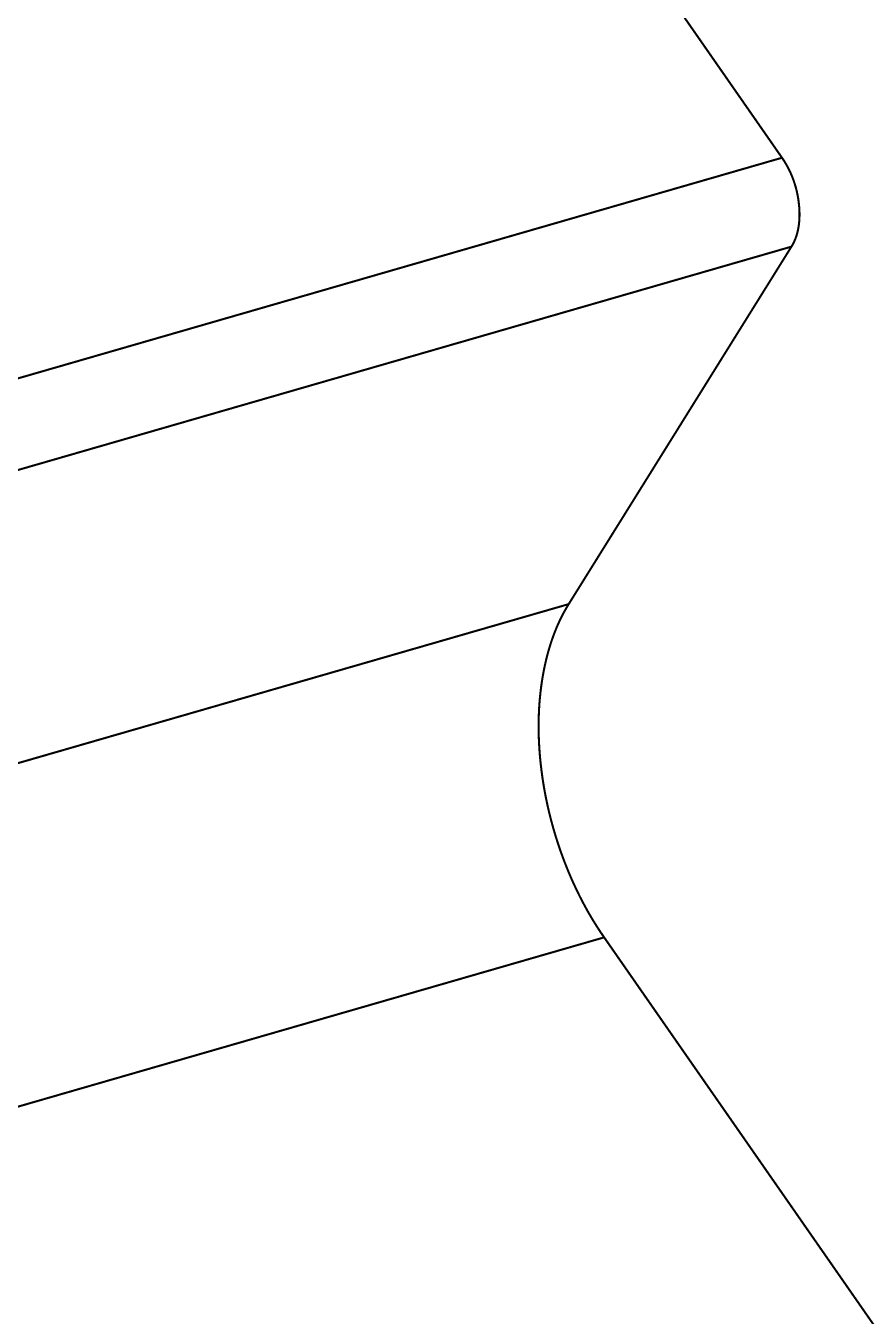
# Model space of a CAD drawing. Header units: millimetres. Extents: x 235 to 830, y 272 to 692.
# Drawn here: x 574.19 to 579.38, y 406.46 to 414.43 of the extents above; entities that cross this region are included whole.
import ezdxf

# ---------------------------------------------------------------- set-up
doc = ezdxf.new("R2010")
doc.units = ezdxf.units.MM
doc.layers.add('Mechanical1', color=6, linetype='Continuous')

msp = doc.modelspace()

# ---------------------------------------------------------------- linework, layer by layer
at = {"layer": 'Mechanical1', "const_width": 0.0127}
for points in [[(569.5144, 427.0431), (578.8555, 413.6108)], [(570.8133, 411.2874), (578.8555, 413.6108)], [(578.9606, 413.3189), (578.961, 413.3147)], [(578.961, 413.3147), (578.9613, 413.3106)], [(578.9613, 413.3106), (578.9616, 413.3071)], [(578.9616, 413.3071), (578.9619, 413.3035)], [(578.9619, 413.3035), (578.9622, 413.3)], [(578.9622, 413.3), (578.9624, 413.2964)], [(578.9624, 413.2964), (578.9626, 413.2929)], [(578.9626, 413.2929), (578.9628, 413.2893)], [(578.9628, 413.2893), (578.963, 413.2858)], [(578.963, 413.2858), (578.9631, 413.2822)], [(578.9631, 413.2822), (578.9632, 413.2787)], [(578.9632, 413.2787), (578.9633, 413.2751)], [(578.9633, 413.2751), (578.9634, 413.2716)], [(578.9634, 413.2716), (578.9635, 413.268)], [(578.9635, 413.268), (578.9635, 413.2645)], [(578.9635, 413.2645), (578.9635, 413.2609)], [(578.9635, 413.2574), (578.9635, 413.2609)], [(578.9567, 413.1785), (578.9572, 413.1813)], [(578.9572, 413.1813), (578.9577, 413.1842)], [(578.9577, 413.1842), (578.9582, 413.1871)], [(578.9582, 413.1871), (578.9586, 413.19)], [(578.9586, 413.19), (578.959, 413.1929)], [(578.959, 413.1929), (578.9594, 413.1957)], [(578.9594, 413.1957), (578.9598, 413.1986)], [(578.9598, 413.1986), (578.9601, 413.2015)], [(578.9601, 413.2015), (578.9605, 413.2045)], [(578.9605, 413.2045), (578.9608, 413.2074)], [(578.9608, 413.2074), (578.9611, 413.2103)], [(578.9611, 413.2103), (578.9614, 413.2132)], [(578.9614, 413.2132), (578.9616, 413.2161)], [(578.9616, 413.2161), (578.9619, 413.2191)], [(578.9619, 413.2191), (578.9621, 413.222)], [(578.9621, 413.222), (578.9623, 413.2249)], [(578.9623, 413.2249), (578.9625, 413.2279)], [(578.9625, 413.2279), (578.9627, 413.2308)], [(578.9627, 413.2308), (578.9629, 413.2337)], [(578.9629, 413.2337), (578.963, 413.2367)], [(578.963, 413.2367), (578.9631, 413.2396)], [(578.9631, 413.2396), (578.9632, 413.2426)], [(578.9632, 413.2426), (578.9633, 413.2455)], [(578.9634, 413.2485), (578.9634, 413.2514)], [(578.9633, 413.2455), (578.9634, 413.2485)], [(578.9635, 413.2544), (578.9635, 413.2574)], [(578.9634, 413.2514), (578.9635, 413.2544)], [(578.9334, 413.0993), (578.9348, 413.1024)], [(578.9348, 413.1024), (578.9361, 413.1056)], [(578.9361, 413.1056), (578.9373, 413.1087)], [(578.9373, 413.1087), (578.9386, 413.1119)], [(578.9386, 413.1119), (578.9398, 413.1151)], [(578.9398, 413.1151), (578.941, 413.1184)], [(578.941, 413.1184), (578.9421, 413.1216)], [(578.9421, 413.1216), (578.9432, 413.1248)], [(578.9432, 413.1248), (578.9443, 413.1281)], [(578.9443, 413.1281), (578.9452, 413.1308)], [(578.9452, 413.1308), (578.946, 413.1336)], [(578.946, 413.1336), (578.9469, 413.1363)], [(578.9469, 413.1363), (578.9477, 413.1391)], [(578.9477, 413.1391), (578.9485, 413.1418)], [(578.9485, 413.1418), (578.9492, 413.1446)], [(578.9492, 413.1446), (578.95, 413.1474)], [(578.95, 413.1474), (578.9507, 413.1502)], [(578.9507, 413.1502), (578.9514, 413.153)], [(578.9514, 413.153), (578.9521, 413.1558)], [(578.9521, 413.1558), (578.9527, 413.1586)], [(578.9527, 413.1586), (578.9534, 413.1614)], [(578.9534, 413.1614), (578.954, 413.1642)], [(578.954, 413.1642), (578.9546, 413.1671)], [(578.9546, 413.1671), (578.9551, 413.1699)], [(578.9551, 413.1699), (578.9557, 413.1728)], [(578.9557, 413.1728), (578.9562, 413.1756)], [(578.9562, 413.1756), (578.9567, 413.1785)], [(570.8716, 410.7385), (578.9138, 413.0619)], [(577.5389, 410.8543), (578.9138, 413.0619)], [(578.9138, 413.0619), (578.9159, 413.0653)], [(578.9185, 413.0698), (578.9208, 413.0737)], [(578.9208, 413.0737), (578.923, 413.0777)], [(578.923, 413.0777), (578.9251, 413.0818)], [(578.9251, 413.0818), (578.9269, 413.0853)], [(578.9269, 413.0853), (578.9287, 413.0889)], [(578.9287, 413.0889), (578.9304, 413.0925)], [(578.9304, 413.0925), (578.932, 413.0961)], [(578.932, 413.0961), (578.9334, 413.0993)], [(569.4967, 408.5309), (577.5389, 410.8543)], [(577.5004, 410.7866), (577.5055, 410.7962)], [(577.5055, 410.7962), (577.5106, 410.8057)], [(577.5106, 410.8057), (577.5158, 410.8152)], [(577.5158, 410.8152), (577.5212, 410.8246)], [(577.5212, 410.8246), (577.5266, 410.834)], [(577.5266, 410.834), (577.5321, 410.8433)], [(577.5321, 410.8433), (577.5389, 410.8543)], [(577.4629, 410.706), (577.4663, 410.714)], [(577.4663, 410.714), (577.4697, 410.722)], [(577.4697, 410.722), (577.4732, 410.7299)], [(577.4732, 410.7299), (577.4768, 410.7378)], [(577.4768, 410.7378), (577.4804, 410.7457)], [(577.4804, 410.7457), (577.4841, 410.7536)], [(577.4841, 410.7536), (577.4878, 410.7614)], [(577.4878, 410.7614), (577.4916, 410.7692)], [(577.4916, 410.7692), (577.4955, 410.7769)], [(577.4955, 410.7769), (577.5004, 410.7866)], [(577.4323, 410.6244), (577.4351, 410.6327)], [(577.4351, 410.6327), (577.438, 410.6409)], [(577.438, 410.6409), (577.4409, 410.6492)], [(577.4409, 410.6492), (577.4439, 410.6573)], [(577.4439, 410.6573), (577.4469, 410.6655)], [(577.4469, 410.6655), (577.45, 410.6737)], [(577.45, 410.6737), (577.4531, 410.6818)], [(577.4531, 410.6818), (577.4563, 410.6899)], [(577.4563, 410.6899), (577.4596, 410.6979)], [(577.4596, 410.6979), (577.4629, 410.706)], [(577.4096, 410.5492), (577.4119, 410.5576)], [(577.4119, 410.5576), (577.4143, 410.566)], [(577.4143, 410.566), (577.4167, 410.5744)], [(577.4167, 410.5744), (577.4192, 410.5828)], [(577.4192, 410.5828), (577.4217, 410.5912)], [(577.4217, 410.5912), (577.4243, 410.5995)], [(577.4243, 410.5995), (577.4269, 410.6078)], [(577.4269, 410.6078), (577.4296, 410.6161)], [(577.4296, 410.6161), (577.4323, 410.6244)], [(577.3893, 410.4641), (577.3911, 410.4727)], [(577.3911, 410.4727), (577.393, 410.4812)], [(577.393, 410.4812), (577.3949, 410.4898)], [(577.3949, 410.4898), (577.3968, 410.4983)], [(577.3968, 410.4983), (577.3988, 410.5068)], [(577.3988, 410.5068), (577.4009, 410.5153)], [(577.4009, 410.5153), (577.403, 410.5238)], [(577.403, 410.5238), (577.4051, 410.5323)], [(577.4051, 410.5323), (577.4073, 410.5407)], [(577.4073, 410.5407), (577.4096, 410.5492)], [(577.3751, 410.3868), (577.3787, 410.4084)], [(577.3787, 410.4084), (577.381, 410.4212)], [(577.381, 410.4212), (577.3825, 410.4298)], [(577.3825, 410.4298), (577.3841, 410.4384)], [(577.3841, 410.4384), (577.3858, 410.447)], [(577.3858, 410.447), (577.3875, 410.4556)], [(577.3875, 410.4556), (577.3893, 410.4641)], [(577.3644, 410.307), (577.3666, 410.3265)], [(577.3666, 410.3265), (577.3691, 410.3459)], [(577.3691, 410.3459), (577.3718, 410.3653)], [(577.3718, 410.3653), (577.3751, 410.3868)], [(577.3566, 410.2161), (577.3577, 410.2335)], [(577.3577, 410.2335), (577.359, 410.2508)], [(577.359, 410.2508), (577.3605, 410.2681)], [(577.3605, 410.2681), (577.3623, 410.2876)], [(577.3623, 410.2876), (577.3644, 410.307)], [(577.3537, 410.1468), (577.3542, 410.1641)], [(577.3542, 410.1641), (577.3548, 410.1815)], [(577.3548, 410.1815), (577.3556, 410.1988)], [(577.3556, 410.1988), (577.3566, 410.2161)], [(577.3532, 410.1121), (577.3534, 410.1294)], [(577.3532, 410.0969), (577.3532, 410.0817)], [(577.3532, 410.0817), (577.3534, 410.0665)], [(577.3534, 410.1294), (577.3537, 410.1468)], [(577.3534, 410.0665), (577.3538, 410.0513)], [(577.3538, 410.0513), (577.3542, 410.0362)], [(577.3542, 410.0362), (577.3547, 410.021)], [(577.3547, 410.021), (577.3554, 410.0058)], [(577.3554, 410.0058), (577.3561, 409.9907)], [(577.3561, 409.9907), (577.357, 409.9755)], [(577.357, 409.9755), (577.3579, 409.9604)], [(577.3579, 409.9604), (577.359, 409.9452)], [(577.359, 409.9452), (577.3602, 409.9301)], [(577.3602, 409.9301), (577.3614, 409.9149)], [(577.3614, 409.9149), (577.3628, 409.8998)], [(577.3628, 409.8998), (577.3643, 409.8847)], [(577.3643, 409.8847), (577.3659, 409.8696)], [(577.5133, 409.262), (577.5244, 409.2336)], [(577.5244, 409.2336), (577.5358, 409.2054)], [(577.5358, 409.2054), (577.5476, 409.1774)], [(577.5476, 409.1774), (577.5589, 409.1515)], [(577.5589, 409.1515), (577.5705, 409.1258)], [(577.5705, 409.1258), (577.5825, 409.1002)], [(577.5825, 409.1002), (577.5938, 409.0767)], [(577.5938, 409.0767), (577.6053, 409.0533)], [(577.6053, 409.0533), (577.6171, 409.0301)], [(577.6171, 409.0301), (577.6292, 409.007)], [(577.6292, 409.007), (577.6416, 408.9841)], [(577.6416, 408.9841), (577.6542, 408.9613)], [(577.6542, 408.9613), (577.6671, 408.9387)], [(577.6671, 408.9387), (577.6803, 408.9163)], [(577.6803, 408.9163), (577.6937, 408.8941)], [(577.6937, 408.8941), (577.7075, 408.872)], [(577.7075, 408.872), (577.7215, 408.8501)], [(577.7215, 408.8501), (577.7357, 408.8284)], [(577.7357, 408.8284), (577.7503, 408.8068)], [(577.7503, 408.8068), (577.7577, 408.7962)], [(569.7155, 406.4727), (577.7577, 408.7962)], [(577.7577, 408.7962), (598.3397, 379.1994)]]:
    msp.add_lwpolyline(points, dxfattribs=at)
at = {"layer": 'Mechanical1', "const_width": 0.00635}
for points in [[(578.8523, 413.6108, 1), (578.8587, 413.6108, 1)], [(578.8523, 413.6108, 1), (578.8587, 413.6108, 1)], [(578.8523, 413.6108, 1), (578.8587, 413.6108, 1)], [(578.8668, 413.5889, 1), (578.8732, 413.5889, 1)], [(578.8668, 413.5889, 1), (578.8732, 413.5889, 1)], [(578.8789, 413.5688, 1), (578.8853, 413.5688, 1)], [(578.8789, 413.5688, 1), (578.8853, 413.5688, 1)], [(578.8894, 413.5498, 1), (578.8957, 413.5498, 1)], [(578.8894, 413.5498, 1), (578.8957, 413.5498, 1)], [(578.8986, 413.5314, 1), (578.905, 413.5314, 1)], [(578.8986, 413.5314, 1), (578.905, 413.5314, 1)], [(578.9068, 413.5137, 1), (578.9132, 413.5137, 1)], [(578.9068, 413.5137, 1), (578.9132, 413.5137, 1)], [(578.9142, 413.4963, 1), (578.9205, 413.4963, 1)], [(578.9142, 413.4963, 1), (578.9205, 413.4963, 1)], [(578.9211, 413.4786, 1), (578.9274, 413.4786, 1)], [(578.9211, 413.4786, 1), (578.9274, 413.4786, 1)], [(578.9272, 413.4612, 1), (578.9335, 413.4612, 1)], [(578.9272, 413.4612, 1), (578.9335, 413.4612, 1)], [(578.9328, 413.4436, 1), (578.9392, 413.4436, 1)], [(578.9328, 413.4436, 1), (578.9392, 413.4436, 1)], [(578.9379, 413.4258, 1), (578.9443, 413.4258, 1)], [(578.9379, 413.4258, 1), (578.9443, 413.4258, 1)], [(578.9425, 413.4078, 1), (578.9489, 413.4078, 1)], [(578.9425, 413.4078, 1), (578.9489, 413.4078, 1)], [(578.9467, 413.389, 1), (578.9531, 413.389, 1)], [(578.9467, 413.389, 1), (578.9531, 413.389, 1)], [(578.9504, 413.3701, 1), (578.9567, 413.3701, 1)], [(578.9504, 413.3701, 1), (578.9567, 413.3701, 1)], [(578.9535, 413.351, 1), (578.9598, 413.351, 1)], [(578.9535, 413.351, 1), (578.9598, 413.351, 1)], [(578.9561, 413.3312, 1), (578.9624, 413.3312, 1)], [(578.9561, 413.3312, 1), (578.9624, 413.3312, 1)], [(578.9574, 413.3189, 1), (578.9638, 413.3189, 1)], [(578.9574, 413.3189, 1), (578.9638, 413.3189, 1)], [(578.9578, 413.3147, 1), (578.9642, 413.3147, 1)], [(578.9578, 413.3147, 1), (578.9642, 413.3147, 1)], [(578.9582, 413.3106, 1), (578.9645, 413.3106, 1)], [(578.9582, 413.3106, 1), (578.9645, 413.3106, 1)], [(578.9585, 413.3071, 1), (578.9648, 413.3071, 1)], [(578.9585, 413.3071, 1), (578.9648, 413.3071, 1)], [(578.9587, 413.3035, 1), (578.9651, 413.3035, 1)], [(578.9587, 413.3035, 1), (578.9651, 413.3035, 1)], [(578.959, 413.3, 1), (578.9653, 413.3, 1)], [(578.959, 413.3, 1), (578.9653, 413.3, 1)], [(578.9592, 413.2964, 1), (578.9656, 413.2964, 1)], [(578.9592, 413.2964, 1), (578.9656, 413.2964, 1)], [(578.9594, 413.2929, 1), (578.9658, 413.2929, 1)], [(578.9594, 413.2929, 1), (578.9658, 413.2929, 1)], [(578.9596, 413.2893, 1), (578.966, 413.2893, 1)], [(578.9596, 413.2893, 1), (578.966, 413.2893, 1)], [(578.9598, 413.2858, 1), (578.9661, 413.2858, 1)], [(578.9598, 413.2858, 1), (578.9661, 413.2858, 1)], [(578.9599, 413.2822, 1), (578.9663, 413.2822, 1)], [(578.9599, 413.2822, 1), (578.9663, 413.2822, 1)], [(578.9601, 413.2787, 1), (578.9664, 413.2787, 1)], [(578.9601, 413.2787, 1), (578.9664, 413.2787, 1)], [(578.9602, 413.2751, 1), (578.9665, 413.2751, 1)], [(578.9602, 413.2751, 1), (578.9665, 413.2751, 1)], [(578.9602, 413.2716, 1), (578.9666, 413.2716, 1)], [(578.9602, 413.2716, 1), (578.9666, 413.2716, 1)], [(578.9603, 413.268, 1), (578.9666, 413.268, 1)], [(578.9603, 413.268, 1), (578.9666, 413.268, 1)], [(578.9603, 413.2645, 1), (578.9667, 413.2645, 1)], [(578.9603, 413.2645, 1), (578.9667, 413.2645, 1)], [(578.9603, 413.2609, 1), (578.9667, 413.2609, 1)], [(578.9603, 413.2609, 1), (578.9667, 413.2609, 1)], [(578.9541, 413.1813, 1), (578.9604, 413.1813, 1)], [(578.9541, 413.1813, 1), (578.9604, 413.1813, 1)], [(578.9545, 413.1842, 1), (578.9609, 413.1842, 1)], [(578.9545, 413.1842, 1), (578.9609, 413.1842, 1)], [(578.955, 413.1871, 1), (578.9613, 413.1871, 1)], [(578.955, 413.1871, 1), (578.9613, 413.1871, 1)], [(578.9554, 413.19, 1), (578.9618, 413.19, 1)], [(578.9554, 413.19, 1), (578.9618, 413.19, 1)], [(578.9558, 413.1929, 1), (578.9622, 413.1929, 1)], [(578.9558, 413.1929, 1), (578.9622, 413.1929, 1)], [(578.9562, 413.1957, 1), (578.9626, 413.1957, 1)], [(578.9562, 413.1957, 1), (578.9626, 413.1957, 1)], [(578.9566, 413.1986, 1), (578.963, 413.1986, 1)], [(578.9566, 413.1986, 1), (578.963, 413.1986, 1)], [(578.957, 413.2015, 1), (578.9633, 413.2015, 1)], [(578.957, 413.2015, 1), (578.9633, 413.2015, 1)], [(578.9573, 413.2045, 1), (578.9637, 413.2045, 1)], [(578.9573, 413.2045, 1), (578.9637, 413.2045, 1)], [(578.9576, 413.2074, 1), (578.964, 413.2074, 1)], [(578.9576, 413.2074, 1), (578.964, 413.2074, 1)], [(578.9579, 413.2103, 1), (578.9643, 413.2103, 1)], [(578.9579, 413.2103, 1), (578.9643, 413.2103, 1)], [(578.9582, 413.2132, 1), (578.9646, 413.2132, 1)], [(578.9582, 413.2132, 1), (578.9646, 413.2132, 1)], [(578.9585, 413.2161, 1), (578.9648, 413.2161, 1)], [(578.9585, 413.2161, 1), (578.9648, 413.2161, 1)], [(578.9587, 413.2191, 1), (578.9651, 413.2191, 1)], [(578.9587, 413.2191, 1), (578.9651, 413.2191, 1)], [(578.9589, 413.222, 1), (578.9653, 413.222, 1)], [(578.9589, 413.222, 1), (578.9653, 413.222, 1)], [(578.9592, 413.2249, 1), (578.9655, 413.2249, 1)], [(578.9592, 413.2249, 1), (578.9655, 413.2249, 1)], [(578.9594, 413.2279, 1), (578.9657, 413.2279, 1)], [(578.9594, 413.2279, 1), (578.9657, 413.2279, 1)], [(578.9595, 413.2308, 1), (578.9659, 413.2308, 1)], [(578.9595, 413.2308, 1), (578.9659, 413.2308, 1)], [(578.9597, 413.2337, 1), (578.966, 413.2337, 1)], [(578.9597, 413.2337, 1), (578.966, 413.2337, 1)], [(578.9598, 413.2367, 1), (578.9662, 413.2367, 1)], [(578.9598, 413.2367, 1), (578.9662, 413.2367, 1)], [(578.9599, 413.2396, 1), (578.9663, 413.2396, 1)], [(578.9599, 413.2396, 1), (578.9663, 413.2396, 1)], [(578.9601, 413.2426, 1), (578.9664, 413.2426, 1)], [(578.9601, 413.2426, 1), (578.9664, 413.2426, 1)], [(578.9602, 413.2485, 1), (578.9666, 413.2485, 1)], [(578.9602, 413.2485, 1), (578.9666, 413.2485, 1)], [(578.9601, 413.2455, 1), (578.9665, 413.2455, 1)], [(578.9601, 413.2455, 1), (578.9665, 413.2455, 1)], [(578.9603, 413.2544, 1), (578.9667, 413.2544, 1)], [(578.9603, 413.2544, 1), (578.9667, 413.2544, 1)], [(578.9603, 413.2514, 1), (578.9666, 413.2514, 1)], [(578.9603, 413.2514, 1), (578.9666, 413.2514, 1)], [(578.9603, 413.2574, 1), (578.9667, 413.2574, 1)], [(578.9603, 413.2574, 1), (578.9667, 413.2574, 1)], [(578.9316, 413.1024, 1), (578.9379, 413.1024, 1)], [(578.9316, 413.1024, 1), (578.9379, 413.1024, 1)], [(578.9329, 413.1056, 1), (578.9392, 413.1056, 1)], [(578.9329, 413.1056, 1), (578.9392, 413.1056, 1)], [(578.9342, 413.1087, 1), (578.9405, 413.1087, 1)], [(578.9342, 413.1087, 1), (578.9405, 413.1087, 1)], [(578.9354, 413.1119, 1), (578.9418, 413.1119, 1)], [(578.9354, 413.1119, 1), (578.9418, 413.1119, 1)], [(578.9366, 413.1151, 1), (578.943, 413.1151, 1)], [(578.9366, 413.1151, 1), (578.943, 413.1151, 1)], [(578.9378, 413.1184, 1), (578.9442, 413.1184, 1)], [(578.9378, 413.1184, 1), (578.9442, 413.1184, 1)], [(578.9389, 413.1216, 1), (578.9453, 413.1216, 1)], [(578.9389, 413.1216, 1), (578.9453, 413.1216, 1)], [(578.9401, 413.1248, 1), (578.9464, 413.1248, 1)], [(578.9401, 413.1248, 1), (578.9464, 413.1248, 1)], [(578.9411, 413.1281, 1), (578.9475, 413.1281, 1)], [(578.9411, 413.1281, 1), (578.9475, 413.1281, 1)], [(578.942, 413.1308, 1), (578.9484, 413.1308, 1)], [(578.942, 413.1308, 1), (578.9484, 413.1308, 1)], [(578.9429, 413.1336, 1), (578.9492, 413.1336, 1)], [(578.9429, 413.1336, 1), (578.9492, 413.1336, 1)], [(578.9437, 413.1363, 1), (578.95, 413.1363, 1)], [(578.9437, 413.1363, 1), (578.95, 413.1363, 1)], [(578.9445, 413.1391, 1), (578.9509, 413.1391, 1)], [(578.9445, 413.1391, 1), (578.9509, 413.1391, 1)], [(578.9453, 413.1418, 1), (578.9516, 413.1418, 1)], [(578.9453, 413.1418, 1), (578.9516, 413.1418, 1)], [(578.9461, 413.1446, 1), (578.9524, 413.1446, 1)], [(578.9461, 413.1446, 1), (578.9524, 413.1446, 1)], [(578.9468, 413.1474, 1), (578.9531, 413.1474, 1)], [(578.9468, 413.1474, 1), (578.9531, 413.1474, 1)], [(578.9475, 413.1502, 1), (578.9539, 413.1502, 1)], [(578.9475, 413.1502, 1), (578.9539, 413.1502, 1)], [(578.9482, 413.153, 1), (578.9546, 413.153, 1)], [(578.9482, 413.153, 1), (578.9546, 413.153, 1)], [(578.9489, 413.1558, 1), (578.9552, 413.1558, 1)], [(578.9489, 413.1558, 1), (578.9552, 413.1558, 1)], [(578.9495, 413.1586, 1), (578.9559, 413.1586, 1)], [(578.9495, 413.1586, 1), (578.9559, 413.1586, 1)], [(578.9502, 413.1614, 1), (578.9565, 413.1614, 1)], [(578.9502, 413.1614, 1), (578.9565, 413.1614, 1)], [(578.9508, 413.1642, 1), (578.9571, 413.1642, 1)], [(578.9508, 413.1642, 1), (578.9571, 413.1642, 1)], [(578.9514, 413.1671, 1), (578.9577, 413.1671, 1)], [(578.9514, 413.1671, 1), (578.9577, 413.1671, 1)], [(578.952, 413.1699, 1), (578.9583, 413.1699, 1)], [(578.952, 413.1699, 1), (578.9583, 413.1699, 1)], [(578.9525, 413.1728, 1), (578.9589, 413.1728, 1)], [(578.9525, 413.1728, 1), (578.9589, 413.1728, 1)], [(578.9531, 413.1756, 1), (578.9594, 413.1756, 1)], [(578.9531, 413.1756, 1), (578.9594, 413.1756, 1)], [(578.9536, 413.1785, 1), (578.9599, 413.1785, 1)], [(578.9536, 413.1785, 1), (578.9599, 413.1785, 1)], [(578.9107, 413.0619, 1), (578.917, 413.0619, 1)], [(578.9107, 413.0619, 1), (578.917, 413.0619, 1)], [(578.9107, 413.0619, 1), (578.917, 413.0619, 1)], [(578.9128, 413.0653, 1), (578.9191, 413.0653, 1)], [(578.9128, 413.0653, 1), (578.9191, 413.0653, 1)], [(578.9154, 413.0698, 1), (578.9217, 413.0698, 1)], [(578.9154, 413.0698, 1), (578.9217, 413.0698, 1)], [(578.9176, 413.0737, 1), (578.924, 413.0737, 1)], [(578.9176, 413.0737, 1), (578.924, 413.0737, 1)], [(578.9198, 413.0777, 1), (578.9262, 413.0777, 1)], [(578.9198, 413.0777, 1), (578.9262, 413.0777, 1)], [(578.9219, 413.0818, 1), (578.9283, 413.0818, 1)], [(578.9219, 413.0818, 1), (578.9283, 413.0818, 1)], [(578.9237, 413.0853, 1), (578.9301, 413.0853, 1)], [(578.9237, 413.0853, 1), (578.9301, 413.0853, 1)], [(578.9255, 413.0889, 1), (578.9318, 413.0889, 1)], [(578.9255, 413.0889, 1), (578.9318, 413.0889, 1)], [(578.9272, 413.0925, 1), (578.9335, 413.0925, 1)], [(578.9272, 413.0925, 1), (578.9335, 413.0925, 1)], [(578.9288, 413.0961, 1), (578.9352, 413.0961, 1)], [(578.9288, 413.0961, 1), (578.9352, 413.0961, 1)], [(578.9302, 413.0993, 1), (578.9366, 413.0993, 1)], [(578.9302, 413.0993, 1), (578.9366, 413.0993, 1)], [(577.5023, 410.7962, 1), (577.5086, 410.7962, 1)], [(577.5023, 410.7962, 1), (577.5086, 410.7962, 1)], [(577.5074, 410.8057, 1), (577.5138, 410.8057, 1)], [(577.5074, 410.8057, 1), (577.5138, 410.8057, 1)], [(577.5127, 410.8152, 1), (577.519, 410.8152, 1)], [(577.5127, 410.8152, 1), (577.519, 410.8152, 1)], [(577.518, 410.8246, 1), (577.5243, 410.8246, 1)], [(577.518, 410.8246, 1), (577.5243, 410.8246, 1)], [(577.5234, 410.834, 1), (577.5298, 410.834, 1)], [(577.5234, 410.834, 1), (577.5298, 410.834, 1)], [(577.529, 410.8433, 1), (577.5353, 410.8433, 1)], [(577.529, 410.8433, 1), (577.5353, 410.8433, 1)], [(577.5358, 410.8543, 1), (577.5421, 410.8543, 1)], [(577.5358, 410.8543, 1), (577.5421, 410.8543, 1)], [(577.5358, 410.8543, 1), (577.5421, 410.8543, 1)], [(577.4631, 410.714, 1), (577.4695, 410.714, 1)], [(577.4631, 410.714, 1), (577.4695, 410.714, 1)], [(577.4665, 410.722, 1), (577.4729, 410.722, 1)], [(577.4665, 410.722, 1), (577.4729, 410.722, 1)], [(577.47, 410.7299, 1), (577.4764, 410.7299, 1)], [(577.47, 410.7299, 1), (577.4764, 410.7299, 1)], [(577.4736, 410.7378, 1), (577.48, 410.7378, 1)], [(577.4736, 410.7378, 1), (577.48, 410.7378, 1)], [(577.4772, 410.7457, 1), (577.4836, 410.7457, 1)], [(577.4772, 410.7457, 1), (577.4836, 410.7457, 1)], [(577.4809, 410.7536, 1), (577.4873, 410.7536, 1)], [(577.4809, 410.7536, 1), (577.4873, 410.7536, 1)], [(577.4847, 410.7614, 1), (577.491, 410.7614, 1)], [(577.4847, 410.7614, 1), (577.491, 410.7614, 1)], [(577.4885, 410.7692, 1), (577.4948, 410.7692, 1)], [(577.4885, 410.7692, 1), (577.4948, 410.7692, 1)], [(577.4923, 410.7769, 1), (577.4987, 410.7769, 1)], [(577.4923, 410.7769, 1), (577.4987, 410.7769, 1)], [(577.4973, 410.7866, 1), (577.5036, 410.7866, 1)], [(577.4973, 410.7866, 1), (577.5036, 410.7866, 1)], [(577.432, 410.6327, 1), (577.4383, 410.6327, 1)], [(577.432, 410.6327, 1), (577.4383, 410.6327, 1)], [(577.4348, 410.6409, 1), (577.4412, 410.6409, 1)], [(577.4348, 410.6409, 1), (577.4412, 410.6409, 1)], [(577.4377, 410.6492, 1), (577.4441, 410.6492, 1)], [(577.4377, 410.6492, 1), (577.4441, 410.6492, 1)], [(577.4407, 410.6573, 1), (577.447, 410.6573, 1)], [(577.4407, 410.6573, 1), (577.447, 410.6573, 1)], [(577.4437, 410.6655, 1), (577.4501, 410.6655, 1)], [(577.4437, 410.6655, 1), (577.4501, 410.6655, 1)], [(577.4468, 410.6737, 1), (577.4532, 410.6737, 1)], [(577.4468, 410.6737, 1), (577.4532, 410.6737, 1)], [(577.4499, 410.6818, 1), (577.4563, 410.6818, 1)], [(577.4499, 410.6818, 1), (577.4563, 410.6818, 1)], [(577.4531, 410.6899, 1), (577.4595, 410.6899, 1)], [(577.4531, 410.6899, 1), (577.4595, 410.6899, 1)], [(577.4564, 410.6979, 1), (577.4628, 410.6979, 1)], [(577.4564, 410.6979, 1), (577.4628, 410.6979, 1)], [(577.4597, 410.706, 1), (577.4661, 410.706, 1)], [(577.4597, 410.706, 1), (577.4661, 410.706, 1)], [(577.4087, 410.5576, 1), (577.4151, 410.5576, 1)], [(577.4087, 410.5576, 1), (577.4151, 410.5576, 1)], [(577.4111, 410.566, 1), (577.4175, 410.566, 1)], [(577.4111, 410.566, 1), (577.4175, 410.566, 1)], [(577.4135, 410.5744, 1), (577.4199, 410.5744, 1)], [(577.4135, 410.5744, 1), (577.4199, 410.5744, 1)], [(577.416, 410.5828, 1), (577.4223, 410.5828, 1)], [(577.416, 410.5828, 1), (577.4223, 410.5828, 1)], [(577.4185, 410.5912, 1), (577.4249, 410.5912, 1)], [(577.4185, 410.5912, 1), (577.4249, 410.5912, 1)], [(577.4211, 410.5995, 1), (577.4274, 410.5995, 1)], [(577.4211, 410.5995, 1), (577.4274, 410.5995, 1)], [(577.4237, 410.6078, 1), (577.4301, 410.6078, 1)], [(577.4237, 410.6078, 1), (577.4301, 410.6078, 1)], [(577.4264, 410.6161, 1), (577.4328, 410.6161, 1)], [(577.4264, 410.6161, 1), (577.4328, 410.6161, 1)], [(577.4292, 410.6244, 1), (577.4355, 410.6244, 1)], [(577.4292, 410.6244, 1), (577.4355, 410.6244, 1)], [(577.3879, 410.4727, 1), (577.3943, 410.4727, 1)], [(577.3879, 410.4727, 1), (577.3943, 410.4727, 1)], [(577.3898, 410.4812, 1), (577.3961, 410.4812, 1)], [(577.3898, 410.4812, 1), (577.3961, 410.4812, 1)], [(577.3917, 410.4898, 1), (577.398, 410.4898, 1)], [(577.3917, 410.4898, 1), (577.398, 410.4898, 1)], [(577.3936, 410.4983, 1), (577.4, 410.4983, 1)], [(577.3936, 410.4983, 1), (577.4, 410.4983, 1)], [(577.3956, 410.5068, 1), (577.402, 410.5068, 1)], [(577.3956, 410.5068, 1), (577.402, 410.5068, 1)], [(577.3977, 410.5153, 1), (577.404, 410.5153, 1)], [(577.3977, 410.5153, 1), (577.404, 410.5153, 1)], [(577.3998, 410.5238, 1), (577.4062, 410.5238, 1)], [(577.3998, 410.5238, 1), (577.4062, 410.5238, 1)], [(577.402, 410.5323, 1), (577.4083, 410.5323, 1)], [(577.402, 410.5323, 1), (577.4083, 410.5323, 1)], [(577.4042, 410.5407, 1), (577.4105, 410.5407, 1)], [(577.4042, 410.5407, 1), (577.4105, 410.5407, 1)], [(577.4064, 410.5492, 1), (577.4128, 410.5492, 1)], [(577.4064, 410.5492, 1), (577.4128, 410.5492, 1)], [(577.3755, 410.4084, 1), (577.3819, 410.4084, 1)], [(577.3755, 410.4084, 1), (577.3819, 410.4084, 1)], [(577.3778, 410.4212, 1), (577.3841, 410.4212, 1)], [(577.3778, 410.4212, 1), (577.3841, 410.4212, 1)], [(577.3794, 410.4298, 1), (577.3857, 410.4298, 1)], [(577.3794, 410.4298, 1), (577.3857, 410.4298, 1)], [(577.381, 410.4384, 1), (577.3873, 410.4384, 1)], [(577.381, 410.4384, 1), (577.3873, 410.4384, 1)], [(577.3826, 410.447, 1), (577.389, 410.447, 1)], [(577.3826, 410.447, 1), (577.389, 410.447, 1)], [(577.3843, 410.4556, 1), (577.3907, 410.4556, 1)], [(577.3843, 410.4556, 1), (577.3907, 410.4556, 1)], [(577.3861, 410.4641, 1), (577.3925, 410.4641, 1)], [(577.3861, 410.4641, 1), (577.3925, 410.4641, 1)], [(577.3635, 410.3265, 1), (577.3698, 410.3265, 1)], [(577.3635, 410.3265, 1), (577.3698, 410.3265, 1)], [(577.3659, 410.3459, 1), (577.3723, 410.3459, 1)], [(577.3659, 410.3459, 1), (577.3723, 410.3459, 1)], [(577.3687, 410.3653, 1), (577.375, 410.3653, 1)], [(577.3687, 410.3653, 1), (577.375, 410.3653, 1)], [(577.3719, 410.3868, 1), (577.3783, 410.3868, 1)], [(577.3719, 410.3868, 1), (577.3783, 410.3868, 1)], [(577.3545, 410.2335, 1), (577.3609, 410.2335, 1)], [(577.3545, 410.2335, 1), (577.3609, 410.2335, 1)], [(577.3558, 410.2508, 1), (577.3622, 410.2508, 1)], [(577.3558, 410.2508, 1), (577.3622, 410.2508, 1)], [(577.3573, 410.2681, 1), (577.3636, 410.2681, 1)], [(577.3573, 410.2681, 1), (577.3636, 410.2681, 1)], [(577.3591, 410.2876, 1), (577.3655, 410.2876, 1)], [(577.3591, 410.2876, 1), (577.3655, 410.2876, 1)], [(577.3612, 410.307, 1), (577.3675, 410.307, 1)], [(577.3612, 410.307, 1), (577.3675, 410.307, 1)], [(577.351, 410.1641, 1), (577.3574, 410.1641, 1)], [(577.351, 410.1641, 1), (577.3574, 410.1641, 1)], [(577.3517, 410.1815, 1), (577.358, 410.1815, 1)], [(577.3517, 410.1815, 1), (577.358, 410.1815, 1)], [(577.3525, 410.1988, 1), (577.3588, 410.1988, 1)], [(577.3525, 410.1988, 1), (577.3588, 410.1988, 1)], [(577.3534, 410.2161, 1), (577.3598, 410.2161, 1)], [(577.3534, 410.2161, 1), (577.3598, 410.2161, 1)], [(577.35, 410.1121, 1), (577.3564, 410.1121, 1)], [(577.35, 410.1121, 1), (577.3564, 410.1121, 1)], [(577.35, 410.0969, 1), (577.3563, 410.0969, 1)], [(577.35, 410.0969, 1), (577.3563, 410.0969, 1)], [(577.3501, 410.0817, 1), (577.3564, 410.0817, 1)], [(577.3501, 410.0817, 1), (577.3564, 410.0817, 1)], [(577.3502, 410.1294, 1), (577.3565, 410.1294, 1)], [(577.3502, 410.1294, 1), (577.3565, 410.1294, 1)], [(577.3505, 410.1468, 1), (577.3569, 410.1468, 1)], [(577.3505, 410.1468, 1), (577.3569, 410.1468, 1)], [(577.3503, 410.0665, 1), (577.3566, 410.0665, 1)], [(577.3503, 410.0665, 1), (577.3566, 410.0665, 1)], [(577.3506, 410.0513, 1), (577.3569, 410.0513, 1)], [(577.3506, 410.0513, 1), (577.3569, 410.0513, 1)], [(577.351, 410.0362, 1), (577.3573, 410.0362, 1)], [(577.351, 410.0362, 1), (577.3573, 410.0362, 1)], [(577.3515, 410.021, 1), (577.3579, 410.021, 1)], [(577.3515, 410.021, 1), (577.3579, 410.021, 1)], [(577.3522, 410.0058, 1), (577.3585, 410.0058, 1)], [(577.3522, 410.0058, 1), (577.3585, 410.0058, 1)], [(577.3529, 409.9907, 1), (577.3593, 409.9907, 1)], [(577.3529, 409.9907, 1), (577.3593, 409.9907, 1)], [(577.3538, 409.9755, 1), (577.3601, 409.9755, 1)], [(577.3538, 409.9755, 1), (577.3601, 409.9755, 1)], [(577.3547, 409.9604, 1), (577.3611, 409.9604, 1)], [(577.3547, 409.9604, 1), (577.3611, 409.9604, 1)], [(577.3558, 409.9452, 1), (577.3622, 409.9452, 1)], [(577.3558, 409.9452, 1), (577.3622, 409.9452, 1)], [(577.357, 409.9301, 1), (577.3633, 409.9301, 1)], [(577.357, 409.9301, 1), (577.3633, 409.9301, 1)], [(577.3583, 409.9149, 1), (577.3646, 409.9149, 1)], [(577.3583, 409.9149, 1), (577.3646, 409.9149, 1)], [(577.3596, 409.8998, 1), (577.366, 409.8998, 1)], [(577.3596, 409.8998, 1), (577.366, 409.8998, 1)], [(577.3611, 409.8847, 1), (577.3675, 409.8847, 1)], [(577.3611, 409.8847, 1), (577.3675, 409.8847, 1)], [(577.3627, 409.8696, 1), (577.369, 409.8696, 1)], [(577.3627, 409.8696, 1), (577.369, 409.8696, 1)], [(577.3764, 409.7643, 1), (577.3827, 409.7643, 1)], [(577.3764, 409.7643, 1), (577.3827, 409.7643, 1)], [(577.3965, 409.6511, 1), (577.4029, 409.6511, 1)], [(577.3965, 409.6511, 1), (577.4029, 409.6511, 1)], [(577.4258, 409.5244, 1), (577.4322, 409.5244, 1)], [(577.4258, 409.5244, 1), (577.4322, 409.5244, 1)], [(577.472, 409.3683, 1), (577.4783, 409.3683, 1)], [(577.472, 409.3683, 1), (577.4783, 409.3683, 1)], [(577.5101, 409.262, 1), (577.5164, 409.262, 1)], [(577.5101, 409.262, 1), (577.5164, 409.262, 1)], [(577.5212, 409.2336, 1), (577.5275, 409.2336, 1)], [(577.5212, 409.2336, 1), (577.5275, 409.2336, 1)], [(577.5326, 409.2054, 1), (577.539, 409.2054, 1)], [(577.5326, 409.2054, 1), (577.539, 409.2054, 1)], [(577.5445, 409.1774, 1), (577.5508, 409.1774, 1)], [(577.5445, 409.1774, 1), (577.5508, 409.1774, 1)], [(577.5558, 409.1515, 1), (577.5621, 409.1515, 1)], [(577.5558, 409.1515, 1), (577.5621, 409.1515, 1)], [(577.5674, 409.1258, 1), (577.5737, 409.1258, 1)], [(577.5674, 409.1258, 1), (577.5737, 409.1258, 1)], [(577.5793, 409.1002, 1), (577.5856, 409.1002, 1)], [(577.5793, 409.1002, 1), (577.5856, 409.1002, 1)], [(577.5906, 409.0767, 1), (577.5969, 409.0767, 1)], [(577.5906, 409.0767, 1), (577.5969, 409.0767, 1)], [(577.6021, 409.0533, 1), (577.6085, 409.0533, 1)], [(577.6021, 409.0533, 1), (577.6085, 409.0533, 1)], [(577.614, 409.0301, 1), (577.6203, 409.0301, 1)], [(577.614, 409.0301, 1), (577.6203, 409.0301, 1)], [(577.626, 409.007, 1), (577.6324, 409.007, 1)], [(577.626, 409.007, 1), (577.6324, 409.007, 1)], [(577.6384, 408.9841, 1), (577.6448, 408.9841, 1)], [(577.6384, 408.9841, 1), (577.6448, 408.9841, 1)], [(577.651, 408.9613, 1), (577.6574, 408.9613, 1)], [(577.651, 408.9613, 1), (577.6574, 408.9613, 1)], [(577.6639, 408.9387, 1), (577.6703, 408.9387, 1)], [(577.6639, 408.9387, 1), (577.6703, 408.9387, 1)], [(577.6771, 408.9163, 1), (577.6835, 408.9163, 1)], [(577.6771, 408.9163, 1), (577.6835, 408.9163, 1)], [(577.6906, 408.8941, 1), (577.6969, 408.8941, 1)], [(577.6906, 408.8941, 1), (577.6969, 408.8941, 1)], [(577.7043, 408.872, 1), (577.7107, 408.872, 1)], [(577.7043, 408.872, 1), (577.7107, 408.872, 1)], [(577.7183, 408.8501, 1), (577.7246, 408.8501, 1)], [(577.7183, 408.8501, 1), (577.7246, 408.8501, 1)], [(577.7326, 408.8284, 1), (577.7389, 408.8284, 1)], [(577.7326, 408.8284, 1), (577.7389, 408.8284, 1)], [(577.7471, 408.8068, 1), (577.7535, 408.8068, 1)], [(577.7471, 408.8068, 1), (577.7535, 408.8068, 1)], [(577.7545, 408.7962, 1), (577.7609, 408.7962, 1)], [(577.7545, 408.7962, 1), (577.7609, 408.7962, 1)], [(577.7545, 408.7962, 1), (577.7609, 408.7962, 1)]]:
    msp.add_lwpolyline(points, format="xyb", close=True, dxfattribs=at)
at = {"layer": 'Mechanical1', "const_width": 0.0127}
for points in [[(578.8555, 413.6108, -0.011469), (578.87, 413.5889)], [(578.87, 413.5889, -0.010117), (578.8821, 413.5688)], [(578.8821, 413.5688, -0.009285), (578.8925, 413.5498)], [(578.8925, 413.5498, -0.008715), (578.9018, 413.5314)], [(578.9018, 413.5314, -0.008159), (578.91, 413.5137)], [(578.91, 413.5137, -0.007852), (578.9174, 413.4963)], [(578.9174, 413.4963, -0.007788), (578.9242, 413.4786)], [(578.9242, 413.4786, -0.007491), (578.9304, 413.4612)], [(578.9304, 413.4612, -0.007433), (578.936, 413.4436)], [(578.936, 413.4436, -0.007377), (578.9411, 413.4258)], [(578.9411, 413.4258, -0.007323), (578.9457, 413.4078)], [(578.9457, 413.4078, -0.007498), (578.9499, 413.389)], [(578.9499, 413.389, -0.007446), (578.9536, 413.3701)], [(578.9536, 413.3701, -0.007396), (578.9567, 413.351)], [(578.9567, 413.351, -0.007571), (578.9593, 413.3312)], [(578.9593, 413.3312, -0.004663), (578.9606, 413.3189)], [(578.9185, 413.0698, -0.004612), (578.9159, 413.0653)], [(577.3532, 410.0969, -0.001905), (577.3532, 410.1121)], [(577.3796, 409.7643, -0.011247), (577.3659, 409.8696)], [(577.3997, 409.6511, -0.012041), (577.3796, 409.7643)], [(577.429, 409.5244, -0.013497), (577.3997, 409.6511)], [(577.4752, 409.3683, -0.01671), (577.429, 409.5244)], [(577.5133, 409.262, -0.011525), (577.4752, 409.3683)]]:
    msp.add_lwpolyline(points, format="xyb", dxfattribs=at)

doc.saveas('drawing.dxf')
